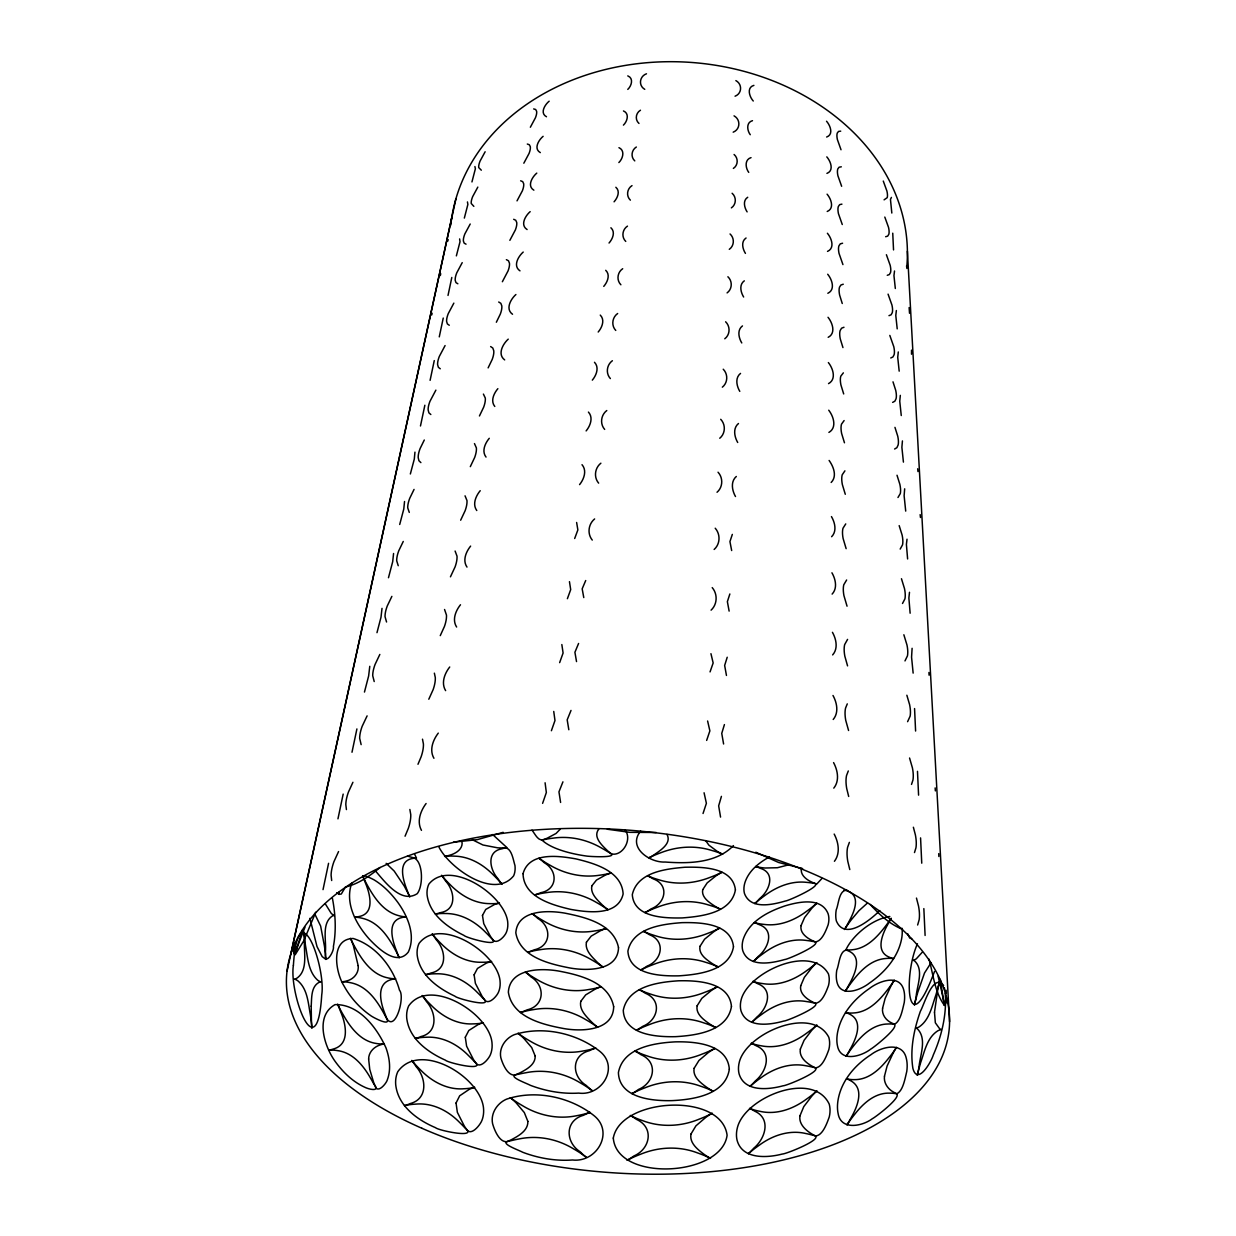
<?xml version="1.0" encoding="UTF-8"?>
<svg xmlns="http://www.w3.org/2000/svg" width="1236" height="1236" viewBox="0 0 1236 1236"><rect width="100%" height="100%" fill="white"/><g stroke="black" fill="none" stroke-linecap="round" stroke-linejoin="round"><path stroke-width="1.5" d="M946.312 996.448L945.864 1003.029L944.489 1005.44C934.787 992.523 933.304 974.493 928.978 959.105M356.91 728.931L351.997 752.245M343.175 794.099L337.953 818.85M328.575 863.315L323.029 889.626M911.504 354.222L911.535 350.143M923.848 908.599L925.1 935.467M801.392 868.383C800.094 875.042 806.49 879.692 811.82 882.102A69.154 49.764 -44 0 0 815.343 883.555L816.795 884.034L821.971 878.441M920.573 837.9L921.747 863.176M917.483 771.341L918.58 795.15M914.563 708.552L915.598 731.032M295.018 942.666C295.11 945.973 291.758 953.033 295.219 954.686L303.809 940.781L315.736 912.183M447.849 241.035L448.158 239.521M431.766 314.886L432.106 313.233M287.061 971.141L451.773 217.505M290.954 953.698L455.914 198.826M440.31 275.582L440.742 273.728M410.352 473.975L414.292 459.128L414.956 452.144M399.707 524.481L403.77 509.062L404.543 501.507M388.475 577.737L392.693 561.685L393.573 553.496M376.98 632.678L380.997 617.243L382.017 608.359M364.466 692.067L368.637 675.953L369.78 666.312M456.362 255.883L460.008 241.777L459.622 238.919M448.019 295.435L451.804 277.467M439.274 336.872L443.245 318.054M430.097 380.348L434.269 360.588M420.472 425.987L424.86 405.238M302.542 929.905L297.289 946.761A88.822 9.007 -74 0 1 295.342 952.585L294.585 954.825L296.64 949.032A141.213 15.558 -74.5 0 1 299.344 941.631L304.983 927.185M471.951 181.939L475.381 168.76L474.902 166.536M464.334 218.092L467.872 204.465L467.44 201.931M912.106 648.297L911.565 657.166L913.141 673.11M917.467 943.81C903.222 975.08 906.591 1045.996 934.524 971.45M909.495 592.291L908.877 598.039L910.129 613.21M344.906 887.927L341.306 894.014L339.143 894.37L336.795 892.67M917.637 925.007L919.136 919.831A32.306 14.291 68.3 0 0 918.533 906.081L916.463 898.078M351.75 883.168C344.489 903.284 356.292 924.667 369.564 939.391C378.309 948.522 396.926 966.629 408.313 952.044C416.022 935.343 407.664 915.984 397.637 902.141C391.07 893.381 383.253 885.331 373.782 879.692C371.959 878.827 360.943 872.786 363.446 877.854A80.541 45.67 77.4 0 1 365.423 882.952C369.95 893.643 375.281 913.636 358.934 916.556A77.837 43.198 75.8 0 1 355.813 917.05L354.562 917.127L358.038 917.421A112.847 62.325 80 0 1 362.704 918.394C377.011 921.809 386.513 934.169 393.357 946.374A113.635 63.515 79.8 0 1 396.833 952.771L399.274 957.776L398.363 955.845A74.392 38.625 77.5 0 1 396.493 950.808C392.245 940.318 386.482 920.743 402.318 917.452A77.003 40.618 79 0 1 405.192 916.973L406.335 916.896L403.137 916.602A102.866 54.43 75.3 0 1 398.764 915.675C384.612 912.075 375.435 899.576 368.622 887.51A102.14 53.534 75.6 0 1 365.084 880.99L362.596 875.876M914.485 852.562L915.953 847.803A31.116 13.519 67.2 0 0 915.382 834.872L913.373 827.239M911.519 784.412L912.956 780.04A30.05 12.777 66.2 0 0 912.415 767.865L909.557 758.008M907.023 539.205L906.405 544.443L907.61 558.95M405.053 836.216L408.328 828.352A32.955 14.523 -59.4 0 0 410.769 814.678L409.858 809.456M417.984 764.281L421.121 756.803A31.75 13.704 -58.3 0 0 423.423 743.979L422.496 739.174M849.379 842.365L847.572 847.386A32.754 14.863 67.8 0 0 847.772 861.276L849.796 869.557M542.604 803.354L546.343 792.523L545.091 782.774M848.298 770.955L846.536 775.544A31.549 14.029 66.7 0 0 846.722 788.583L848.684 796.463M721.422 796.37L718.657 805.841L720.557 817.089M551.395 730.723L554.979 720.526L553.743 711.442M559.645 662.635L563.091 653.025L561.839 644.543M904.675 488.823L904.119 495.744L905.71 511.101M567.386 598.688L570.692 589.618L569.456 581.662M724.42 724.574L721.747 733.396L723.601 743.995M847.278 703.871L845.563 708.089A30.467 13.256 65.7 0 0 845.733 720.325L848.576 730.507M574.678 538.51L577.861 529.92L576.625 522.473M428.799 699.236L433.141 689.626A30.653 12.947 -57.3 0 0 435.304 677.575L434.361 673.156M703.037 813.504L706.389 803.307L704.072 792.77M338.556 851.558L333.905 861.739A32.507 13.967 -59.8 0 0 331.094 875.196L331.681 880.526M440.263 635.628L444.45 626.436A29.664 12.236 -56.5 0 0 446.474 615.08L444.558 609.487M352.924 782.28L348.459 791.998A31.302 13.21 -58.7 0 0 345.817 804.651L346.435 809.58M450.445 576.826L455.095 566.876A28.752 11.572 -55.7 0 0 457.011 556.169L455.095 551.04M727.216 657.243L724.651 665.462L726.459 675.459M367.107 715.876L362.148 726.351A30.22 12.484 -57.8 0 0 359.661 738.278L361.144 744.628M379.838 654.431L375.064 664.458A29.247 11.819 -56.9 0 0 372.716 675.721L374.214 681.546M460.657 520.202L465.153 510.653A27.918 10.954 -55 0 0 466.976 500.534L465.045 495.821M470.313 466.652L474.67 457.49A27.146 10.382 -54.4 0 0 476.385 447.911L474.47 443.585M391.874 596.37L387.254 605.995A28.351 11.201 -56.2 0 0 385.029 616.64L386.559 622.002M706.652 740.41L709.881 730.878L707.61 721.005M403.26 541.445L398.795 550.7A27.532 10.614 -55.5 0 0 396.694 560.773L398.239 565.702M479.444 415.96L483.678 407.154A26.435 9.842 -53.9 0 0 485.3 398.069L483.4 394.083M488.127 367.88L492.222 359.398A25.771 9.347 -53.4 0 0 493.767 350.777L492.793 348.027L490.63 346.559M496.347 322.241L500.333 314.052A25.153 8.884 -53 0 0 501.801 305.864L500.827 303.314L498.695 302.017M414.06 489.41L409.719 498.309A26.759 10.073 -54.9 0 0 407.725 507.857L409.286 512.399M424.288 440.016L420.085 448.591A26.064 9.564 -54.3 0 0 418.201 457.66L418.942 460.75L420.889 462.619M729.858 593.975L727.371 601.654L729.132 611.109M710.051 671.905L713.157 662.96L710.947 653.689M847 890.136C838.811 889.966 838.796 904.057 836.231 909.85A24.89 12.854 -68 0 0 836.324 920.851C844.76 941.245 870.268 920.001 879.831 910.561M732.33 534.4L729.935 541.584L731.666 550.545M562.936 781.832L558.95 791.874L560.603 802.442M902.434 440.928L901.878 447.308L903.423 462.11M571.017 710.422L567.185 719.831L568.823 729.734M502.372 281.731L508.042 270.931A24.566 8.436 -52.6 0 0 509.448 263.144L508.475 260.781L506.374 259.653M435.875 390.128L429.943 401.36A25.4 9.085 -53.8 0 0 428.15 409.981L428.907 412.855L430.839 414.524M509.865 240.34L515.397 229.881A24.025 8.034 -52.3 0 0 516.725 222.465L515.752 220.271L513.682 219.297M445.084 345.57L439.321 356.431A24.782 8.637 -53.4 0 0 437.606 364.635L438.378 367.308L440.279 368.791M517.019 200.865L522.395 190.761A23.499 7.648 -52 0 0 523.662 183.67L522.704 181.63L520.65 180.796M453.844 303.129L448.251 313.635A24.21 8.219 -53 0 0 446.613 321.453L447.386 323.94L449.286 325.253M523.832 163.214L529.07 153.418A23.02 7.292 -51.8 0 0 530.29 146.651L529.332 144.751L527.308 144.04M462.218 262.65L456.764 272.832A23.669 7.833 -52.7 0 0 455.203 280.294L455.976 282.611L457.845 283.77M477.822 187.099L472.646 196.663A22.681 7.122 -52.1 0 0 471.225 203.476L473.851 206.366M530.352 127.246L535.451 117.744A22.542 6.968 -51.5 0 0 536.609 111.271L535.667 109.51L533.658 108.922M470.205 224.025L464.875 233.882A23.16 7.478 -52.4 0 0 463.392 241.005L464.18 243.168L466.034 244.172M485.13 151.765L480.078 161.066A22.217 6.813 -51.9 0 0 478.718 167.571L481.314 170.197M578.587 643.462L574.91 652.284L576.532 661.584M834.424 861.291C840.48 853.365 838.533 842.319 834.176 834.068M585.71 580.534L582.171 588.83L583.778 597.575M426.096 803.524C420.487 810.955 416.64 821.569 421.461 830.345M833.79 788.135C839.723 780.781 837.714 770.291 833.574 762.597M891.094 918.394L889.147 921.222A98.355 50.63 -67.2 0 1 884.837 927.046C876.664 937.645 866.22 948.553 852.098 949.789A99.081 51.495 -66.9 0 1 847.834 949.974C839.398 949.387 839.383 964.296 836.772 970.152A25.647 13.472 -69.2 0 0 836.88 981.724C840.403 997.946 860.58 990.144 869.325 983.145C884.945 972.377 898.773 956.633 901.863 937.351A26.049 14.013 -68.7 0 0 901.971 928.205M438.286 733.118C432.955 740.024 429.155 750.082 433.929 758.271M922.38 952.122L916.355 958.75A119.506 28.026 -83 0 1 914.177 959.986L913.172 960.326A87.571 20.255 -84.5 0 1 914.532 960.866C924.373 969.889 916.788 985.942 916.046 997.328A83.94 19.112 -83.8 0 1 914.887 1002.937L914.393 1005.1L915.799 999.491A134.817 33.341 -84.9 0 1 917.776 992.323L924.513 973.01L931.172 962.597M579.576 484.62C583.948 479.244 587.162 470.622 582.017 464.69M449.719 666.992C444.651 673.435 440.912 682.983 445.624 690.63M586.127 430.916C590.314 425.879 593.496 417.613 588.429 412.082M640.634 831.117C627.131 847.309 649.657 862.882 665.184 862.033C688.298 863.701 716.247 863.408 733.458 845.594M460.487 604.759C455.667 610.785 451.959 619.869 456.625 627.023M833.203 719.476C838.997 712.662 836.957 702.681 832.987 695.482M470.622 546.096C466.049 551.75 462.372 560.402 466.992 567.092M592.322 380.132C596.324 375.389 599.491 367.478 594.501 362.287M598.718 829.202C592.662 837.019 602.087 845.439 607.417 850.615A69.262 54.909 26.1 0 0 611.187 853.844C622.249 856.872 632.755 839.538 625.03 829.912M480.217 490.692C475.845 495.991 472.198 504.273 476.772 510.53M598.193 332.02C602.025 327.555 605.161 319.954 600.263 315.103M603.755 286.381C607.432 282.179 610.553 274.856 605.717 270.313M489.271 438.301C485.099 443.276 481.499 451.202 486.026 457.073M609.039 243.029C612.577 239.073 615.667 232.013 610.908 227.764M497.861 388.676C493.875 393.357 490.306 400.943 494.786 406.459M559.954 829.464L556.045 833.466L547.193 838.193A70.019 56.253 19.6 0 1 542.882 839.754C537.923 841.113 534.725 833.327 531.974 830.175M832.647 654.91C838.317 648.576 836.231 639.074 832.446 632.322M900.318 395.365L899.746 401.236L901.26 415.528M614.076 201.808C617.475 198.054 620.518 191.256 615.852 187.269M907.595 721.685L910.129 716.169A29.061 12.097 65.3 0 0 909.619 704.674L906.853 695.235M618.865 162.549C622.836 158.733 625.308 150.514 618.958 147.671M623.423 125.114C627.285 121.499 629.696 113.542 623.469 110.946M627.78 89.394C631.534 85.964 633.898 78.239 627.78 75.89M832.122 594.099C837.668 588.212 835.567 579.112 831.936 572.793M831.627 536.718C837.066 531.217 834.933 522.534 831.457 516.586M904.984 660.92L907.456 655.868A28.181 11.464 64.5 0 0 906.977 645.007L903.856 634.763M711.086 610.151C717.405 604.327 717.776 594.068 712.214 587.61M714.145 549.464C720.264 544.056 720.603 534.261 715.211 528.22M831.164 482.473C837.359 476.262 833.466 466.528 829.109 460.456M717.034 492.252C722.952 487.231 723.276 477.853 718.039 472.214M902.512 603.477L904.937 598.842A27.362 10.861 63.8 0 0 904.489 588.568L901.461 578.726M719.754 438.255C725.501 433.558 725.81 424.581 720.712 419.298M508.243 339.143C502.836 344.01 497.181 354.315 504.674 359.908M515.906 294.523C510.746 299.097 505.153 309.046 512.523 314.253M523.214 252.067C518.255 256.393 512.724 266.018 519.985 270.854M847.572 639.383L844.652 644.605A29.479 12.53 64.8 0 0 844.821 656.131L847.556 665.88M722.334 387.177C727.896 382.789 728.189 374.184 723.23 369.224M594.624 518.935C588.367 524.033 587.069 533.751 592.26 540.07M530.167 211.65C525.393 215.728 519.939 225.045 527.092 229.541M536.779 173.117C532.206 176.964 526.814 186.003 533.859 190.174M736.316 476.478C730.399 481.561 732.052 490.507 735.497 496.532M898.294 351.951L897.722 357.358L899.19 371.155M543.114 136.331C538.695 139.962 533.365 148.753 540.317 152.615M724.775 338.788C730.182 334.709 730.461 326.443 725.625 321.777M600.881 463.191C594.825 467.934 593.574 477.22 598.641 483.137M549.155 101.197C544.906 104.627 539.638 113.156 546.482 116.756M900.179 549.078L902.543 544.829A26.605 10.305 63.2 0 0 902.125 535.095L899.175 525.624M727.092 292.901C732.345 289.085 732.608 281.128 727.896 276.756M606.783 410.537C600.928 414.956 599.738 423.84 604.667 429.402M738.479 423.515C732.701 428.228 734.4 436.818 737.707 442.488M729.286 249.332C734.4 245.748 734.647 238.1 730.059 233.975M612.376 360.727C606.706 364.821 605.547 373.365 610.368 378.571M846.629 579.993L843.786 584.752A28.582 11.85 64 0 0 843.941 595.644L847.046 606.196M731.372 207.88C736.347 204.527 736.594 197.142 732.114 193.264M617.66 313.511C612.175 317.328 611.063 325.531 615.76 330.429M740.534 373.411C734.879 377.783 736.61 386.018 739.792 391.364M733.365 168.42C738.216 165.269 738.433 158.146 734.076 154.485M622.697 268.706C617.367 272.275 616.285 280.155 620.889 284.774M897.969 497.505L900.287 493.612A25.894 9.78 62.6 0 0 899.87 484.357L897.012 475.242M627.471 226.126C622.311 229.463 621.26 237.049 625.756 241.406M742.465 325.918C736.95 329.966 738.695 337.907 741.77 342.944M845.748 523.909L842.983 528.251A27.764 11.217 63.3 0 0 843.122 538.541L846.135 548.66M632.013 185.616C626.992 188.737 625.972 196.045 630.375 200.155M744.304 280.835C738.912 284.604 740.688 292.252 743.639 297.011M636.339 147.022C631.472 149.958 630.484 157.003 634.779 160.881M640.464 110.22C635.721 112.97 634.763 119.768 638.981 123.446M746.05 238.007C740.781 241.514 742.573 248.884 745.432 253.38M844.914 470.839L842.21 474.809A26.991 10.63 62.7 0 0 842.349 484.543L845.285 494.276M380.085 867.471C369.811 875.969 358.44 883.987 345.277 887.093M747.718 197.266C742.558 200.51 744.366 207.633 747.116 211.881M896.363 310.53L895.791 315.52L897.212 328.869M867.517 902.991L858.989 910.654L851.619 919.383A105.508 56.964 -69.6 0 0 847.479 925.038L844.497 929.503L845.548 927.757A70.591 35.396 -67.9 0 0 848.081 923.215C853.226 913.991 862.017 896.347 847.633 891.017A72.785 37.126 -69.1 0 0 845.053 890.244L844.003 890.044M844.111 420.564L841.484 424.195A26.28 10.073 62.2 0 0 841.608 433.403L844.466 442.782M828.908 432.415C837.205 427.61 833.481 416.254 828.738 410.213M843.354 372.855L840.789 376.177A25.616 9.564 61.7 0 0 840.913 384.921L843.694 393.944M733.195 132.175C740.441 129.347 740.735 119.506 734.045 115.844M828.537 383.623C836.664 379.22 832.94 368.251 828.367 362.565M735.065 96.207C742.11 93.565 742.403 84.063 735.868 80.603M828.182 337.32C836.139 333.272 832.415 322.673 828.027 317.297M646.49 73.789C639.537 76.184 638.178 85.593 644.759 89.332M827.842 293.287C835.644 289.595 831.936 279.321 827.703 274.253M769.456 856.919C758.827 862.713 748.383 871.086 744.767 883.122A23.515 16.64 -47.5 0 0 744.458 893.458C750.546 909.897 772.562 904.752 785.432 900.998C788.305 901.013 826.884 883.616 812.67 883.137A98.247 72.059 -50 0 0 806.984 882.396C791.565 880.511 776.517 886.675 764.42 895.853A98.679 72.955 -49.4 0 0 758.811 900.132L754.748 903.578L756.277 902.234A67.13 46.381 -47.8 0 0 759.661 898.572C769.317 890.986 776.146 873.234 760.372 868.321A69.015 48.637 -49.5 0 0 757.065 866.946L755.706 866.498L759.599 867.332A91.093 63.098 -44.3 0 0 765.007 868.012L777.382 867.734L788.738 864.814M827.517 251.402C835.165 248.019 831.473 238.054 827.394 233.264M894.524 270.993L893.952 275.597L895.327 288.498M827.224 211.48C834.702 208.39 831.025 198.718 827.085 194.176M826.93 173.395C834.269 170.583 830.607 161.19 826.807 156.879M826.652 137.026C833.852 134.477 830.221 125.33 826.529 121.236M751.024 157.636C744.412 159.568 745.432 167.941 748.738 172.376M752.492 120.68C746.05 122.364 747.054 130.506 750.267 134.709M753.898 85.377C746.389 87.432 749.433 96.887 753.265 101.012M894.617 449.023L896.872 447.679L898.139 444.96A25.245 9.301 62.1 0 0 897.738 436.169L894.957 427.362M503.16 832.338L477.142 839.677L453.55 842.164M892.639 402.38L894.849 401.206L896.085 398.687A24.643 8.837 61.7 0 0 895.714 390.329L892.995 381.831M892.747 233.187L893.535 249.919M890.754 357.976L892.917 356.972L894.138 354.639A24.056 8.405 61.3 0 0 893.782 346.667L889.812 335.404M843.972 327.262L841.562 328.204L840.14 330.568A24.998 9.085 61.2 0 0 840.264 338.88L842.952 347.579M888.978 315.659L891.094 314.809L892.284 312.646A23.53 8.019 61 0 0 891.944 305.045L888.066 294.137M843.261 284.218L840.913 285.006L839.507 287.185A24.426 8.637 60.9 0 0 839.63 295.095L842.257 303.5M887.263 275.288L889.333 274.577L890.507 272.569A23.02 7.632 60.7 0 0 890.183 265.307L886.397 254.724M842.581 243.229L840.279 243.863L838.92 245.871A23.87 8.219 60.5 0 0 839.028 253.411L842.937 264.597M885.64 236.725L887.664 236.138L888.823 234.284A22.542 7.292 60.4 0 0 888.514 227.331L884.806 217.072M889.796 916.479C871.704 919.09 852.222 935.946 845.826 949.99A75.087 38.857 -70.3 0 1 848.468 950.947C863.052 957.05 854.478 975.065 848.947 984.829A72.661 37.034 -69 0 1 846.351 989.464L845.269 991.241L848.344 986.714A109.062 59.761 -71.1 0 1 852.577 980.982C860.781 970.26 871.534 959.522 885.764 958.503A108.289 58.633 -71.3 0 1 890.322 958.333L893.659 958.611L892.469 958.333A76.029 41.406 -67.4 0 1 889.611 957.328C874.47 951.488 882.72 933.025 888.545 923.091A78.532 43.646 -68.9 0 1 891.171 918.394M656.161 832.492L629.835 832.338L607.34 829.232M841.932 204.141L839.677 204.635L838.348 206.505A23.36 7.833 60.3 0 0 838.456 213.689L842.272 224.519M884.08 199.846L887.201 197.667A22.078 6.968 60.1 0 0 886.907 191.024L883.277 181.059M841.314 166.814L839.12 167.2L837.807 168.915A22.866 7.462 60 0 0 837.915 175.775L841.639 186.281M840.712 131.155L838.564 131.418L837.297 133.009A22.402 7.122 59.8 0 0 837.39 139.56L841.021 149.757M911.689 938.727L909.681 938.031L907.626 933.643M802.643 868.599L778.572 862.465L755.829 852.237M407.494 855.976L409.193 856.579A100.131 51.897 74.2 0 0 413.411 857.691C423.268 860.874 423.469 885.903 417.212 893.69C401.082 904.01 384.968 881.809 375.45 870.917M902.558 929.317C889.704 924.234 879.306 914.501 870.144 904.412M472.384 839.754L482.952 844.991L497.614 847.819A88.096 61.676 52.5 0 0 503.006 847.896C511.565 846.088 513.095 859.684 514.979 865.571A24.009 17.18 55.6 0 1 513.651 875.814C494.029 900.071 449.379 867.919 438.919 847.031M492.639 834.532L506.945 847.618L505.539 847.865A67.517 48.065 57.6 0 0 502.094 848.761C486.011 851.372 489.688 869.711 498 878.734A65.755 45.933 56 0 0 500.827 882.813L502.001 884.358L498.587 880.387A95.187 71.008 57.5 0 0 493.797 875.397C483.446 864.628 469.68 856.44 454.415 856.146A94.786 70.143 58.1 0 0 448.761 856.085L444.589 856.393L446.088 856.131A67.656 49.162 52.1 0 0 449.75 855.188C456.007 853.551 463.593 848.684 461.893 841.16M386.142 863.346L394.176 871.04L404.048 885.748A109.911 60.549 78.3 0 1 407.416 892.052L409.796 896.981L408.977 895.08A72.26 36.91 76.4 0 1 407.077 890.152C403.137 880.264 397.111 861.013 412.623 858.464A74.639 38.826 77.7 0 1 415.389 858.139L416.517 858.124L414.755 854.447M891.419 197.405L890.461 199.413L891.82 213.04M314.547 913.481L320.634 926.058L324.465 946.235A135.945 34.716 -86.1 0 1 325.362 953.667C324.419 966.567 334.415 952.014 333.411 946.452C336.362 930.584 335.466 914.192 332.438 898.417M705.648 840.604L708.908 845.161L716.973 851.187A70.869 56.856 -11.2 0 0 721.036 853.396L722.705 854.2L717.915 852.361A106.111 89.224 -17.9 0 0 711.303 850.306C694.709 845.208 676.71 846.459 660.627 852.809A106.25 89.625 -16.6 0 0 653.813 855.528L648.854 857.83L650.723 856.919A70.066 55.404 -17.8 0 0 654.895 854.261C660.997 849.966 671.781 843.153 666.992 834.424M943.609 985.54C933.304 972.207 924.034 1005.1 920.372 1011.295C914.037 1029.449 909.85 1049.163 912.894 1068.398C917.467 1085.656 931.11 1062.265 933.273 1055.034C941.801 1035.691 946.838 1014.339 945.246 993.126M325.269 903.794L331.217 913.342A120.417 29.123 -88.2 0 0 333.256 914.934L334.23 915.598A88.019 21.012 -86.6 0 0 332.747 915.752C321.329 922.875 326.443 940.148 325.439 951.473A84.326 19.807 -87.3 0 0 325.748 957.22L325.902 959.43L322.148 956.571L317.003 946.575L309.912 918.317M938.109 976.177L941.678 991.519A145.431 17.613 83.3 0 1 943.3 999.337L944.489 1005.44L944.041 1003.076A90.398 10.058 82.8 0 1 942.991 996.973L940.302 979.375M944.289 987.688L944.845 990.221M906.56 265.833L906.884 268.475M917.684 468.768L917.977 471.58M920.156 514.593L920.465 517.498M909.124 307.563L909.526 313.28M928.931 672.477L929.101 675.196M935.158 787.904L935.358 790.901M907.394 251.217L949.572 1021.708M946.127 990.268L946.266 993.512M938.742 853.628L938.866 856.502M450.785 225.106A228.954 184.828 4.6 0 1 696.517 62.866A228.954 184.828 4.6 0 1 906.807 266.667M535.188 1056.023C535.451 1064.752 526.381 1069.511 519.661 1072.987A77.049 68.243 22.4 0 1 514.871 1075.088C507.548 1075.737 502.619 1063.995 500.827 1057.692C498.788 1047.912 505.4 1038.317 514.3 1034.671C542.434 1025.679 575.775 1032.894 599.027 1050.724C619.993 1066.328 602.365 1096.301 578.726 1093.103C562.241 1094.107 545.632 1091.11 530.244 1085.27C526.629 1083.199 504.659 1075.598 518.425 1074.269A116.138 106.543 39.9 0 1 525.964 1072.724C544.597 1068.924 564.141 1072.941 580.271 1082.86A116.091 107.238 37.8 0 1 587.131 1087.077L592.075 1090.554L590.345 1089.148A76.601 66.049 33.7 0 1 586.204 1085.409C571.619 1076.371 571.032 1055.389 589.34 1050.708A79.305 69.942 38.2 0 1 593.929 1048.7L595.814 1048.004L590.514 1049.472A105.817 90.614 25.6 0 1 583.222 1050.955C564.806 1054.632 545.555 1050.554 529.626 1040.805A105.693 90.213 27.1 0 1 522.843 1036.649L517.992 1033.234L519.676 1034.625A79.506 72.6 24.8 0 1 523.74 1038.286L531.712 1047.572L535.188 1056.023M293.395 965.316C288.869 993.157 317.127 1070.762 321.731 994.872C326.088 967.34 298.386 889.178 293.395 965.316M368.637 1059.02L369.749 1069.387L373.55 1082.072A79.289 42.287 80.2 0 0 375.62 1087.34C378.386 1092.948 386.544 1083.339 387.44 1079.507C391.194 1069.279 389.587 1057.877 385.972 1047.85C376.965 1027.811 359.104 1004.049 335.033 1004.621C314.454 1016.1 324.326 1046.877 335.62 1062.064C343.253 1072.446 352.893 1081.809 364.728 1087.216C369.178 1089.519 380.966 1092.006 373.905 1084.173A122.426 69.834 83.3 0 0 370.213 1077.607C363.044 1065.123 352.554 1052.547 337.397 1050.585A121.576 68.428 83.4 0 0 332.376 1050.075L328.791 1050.121L329.981 1049.92A82.92 47.74 78.9 0 0 333.349 1049.009C350.421 1044.451 345.848 1023.655 340.58 1011.558A86.257 50.46 80.8 0 0 338.479 1006.228L337.582 1004.173L340.224 1009.457A108.397 58.849 78.2 0 0 343.994 1016.162C351.132 1028.491 361.221 1041.268 376.238 1043.462A109.154 59.915 77.9 0 0 380.92 1043.972L384.365 1043.926L383.114 1044.142A82.472 44.465 81.9 0 0 380.039 1044.992C373.89 1046.877 368.652 1052.33 368.637 1059.02M613.303 1138.093C616.949 1182.528 721.685 1176.626 727.092 1135.235C721.53 1091.79 620.472 1097.661 613.303 1138.093M618.51 947.657C617.907 971.125 586.884 970.986 569.966 967.989C549.387 963.956 519.939 957.174 515.814 932.809C517.451 909.619 547.965 910.144 564.96 913.157C585.308 917.22 613.767 923.941 618.51 947.657M527.88 1121.423C528.143 1130.523 518.873 1135.699 511.874 1139.453A79.058 71.827 24.3 0 1 506.93 1141.693C499.375 1142.45 494.354 1130.059 492.561 1123.539C490.522 1113.312 497.212 1103.192 506.482 1099.19C535.219 1089.457 569.719 1096.687 593.45 1115.196C614.833 1131.496 597.112 1162.829 572.5 1159.986C555.597 1161.222 538.51 1158.24 522.704 1152.261C518.95 1150.113 496.455 1142.327 510.592 1140.813A120.108 111.719 48.6 0 1 518.347 1139.098C537.444 1134.895 557.575 1138.928 574.107 1149.202A119.954 112.569 47.1 0 1 581.152 1153.559L586.219 1157.159L584.319 1155.753A78.81 69.262 37.3 0 1 580.209 1151.813C565.161 1142.234 564.713 1120.48 583.5 1115.289A81.823 73.295 43.5 0 1 588.228 1113.126L590.159 1112.369L584.721 1113.96A108.552 95.157 27.6 0 1 577.227 1115.598C558.363 1119.661 538.525 1115.567 522.195 1105.478A108.459 94.693 29.3 0 1 515.257 1101.183L510.283 1097.645L512.013 1099.082A81.684 76.493 28.6 0 1 516.169 1102.898L524.327 1112.585L527.88 1121.423M613.674 1006.737C613.257 1030.994 581.476 1031.705 563.817 1028.553C542.589 1024.629 512.276 1017.367 508.351 992.184C509.835 968.205 541.105 967.927 558.827 971.079C579.808 975.049 609.07 982.234 613.674 1006.737M358.162 965.64C359.166 973.026 353.465 979.484 346.482 980.982A80.247 45.408 77.2 0 1 343.253 981.662L342.109 981.801L345.555 981.94A116.972 65.323 81.6 0 1 350.391 982.682C365.13 985.416 375.095 997.9 382.094 1010.229A117.791 66.62 81.5 0 1 385.678 1016.718C394.608 1035.227 405.562 996.803 399.475 990.175C393.218 967.479 376.13 945.509 353.094 938.479C329.997 938.974 335.466 972.361 343.932 985.803C350.391 997.483 359.444 1007.773 370.414 1015.405C372.469 1017.135 389.51 1026.204 387.331 1019.839A76.709 40.417 78.8 0 1 385.323 1014.694C380.75 1003.57 375.296 983.609 391.472 979.545A79.598 42.503 80.4 0 1 394.438 978.881L395.644 978.757L392.322 978.618A105.863 57.103 76.6 0 1 387.795 977.877C373.21 974.941 363.616 962.303 356.632 950.113A105.122 56.13 76.8 0 1 352.986 943.501L350.437 938.294L351.379 940.318A83.245 48.019 79 0 1 353.341 945.525L358.162 965.64M311.194 1006.181L311.426 1020.102A87.246 20.765 -86.7 0 0 311.75 1025.957L311.92 1028.213L311.333 1022.357A141.584 36.493 -85.5 0 0 310.39 1014.864C308.181 1003.23 307.64 989.263 298.031 980.967A140.301 35.628 -85.4 0 0 295.667 979.561L294.539 978.989A92.607 24.117 -87.2 0 0 296.269 978.618C308.536 970.77 303.639 952.647 304.458 940.349A97.026 25.755 -86.4 0 0 304.133 934.339L303.963 932.006L304.566 938.062A123.229 29.988 -87.5 0 0 305.524 945.803C307.764 957.498 308.166 971.465 317.528 980.071A124.311 30.622 -87.6 0 0 319.691 981.399L320.711 981.94A91.34 22.032 -86 0 0 319.135 982.311C310.808 986.73 311.812 998.163 311.194 1006.181M934.493 1012.253L935.343 1022.79L939.715 1028.846A92.175 23.252 -83.9 0 0 941.322 1029.511L940.148 1029.882A139.127 34.222 -85.6 0 0 937.691 1030.886C927.124 1037.684 924.636 1051.295 920.743 1062.342A140.41 35.056 -85.6 0 0 918.703 1069.603L917.251 1075.289L917.807 1073.08A86.844 20.039 -84.4 0 0 918.966 1067.348C920.001 1055.173 927.263 1038.827 917.359 1028.785A90.877 21.244 -85 0 0 915.922 1028.167L916.973 1027.811A123.399 29.463 -83.5 0 0 919.244 1026.838C929.611 1019.7 931.975 1006.089 935.899 994.965A122.318 28.845 -83.6 0 0 938 987.487L939.499 981.6L938.927 983.871A96.532 24.828 -84.7 0 0 937.738 989.742L934.493 1012.253M884.482 1076.185C883.524 1082.968 887.989 1089.256 893.829 1092.269A81.02 45.763 -70.3 0 0 896.857 1093.721C903.068 1090.894 905.03 1078.456 906.776 1071.442A27.825 15.435 -71.7 0 0 906.297 1058.325C902.527 1041.052 881.005 1046.938 870.947 1054.71C854.802 1065.077 841.067 1081.114 837.977 1100.519A27.393 14.786 -72.1 0 0 838.085 1113.373C840.743 1130.693 862.234 1126.367 872.384 1118.673C875.83 1117.02 906.127 1093.829 894.586 1093.474A116.647 64.38 -74.6 0 0 889.75 1093.149C874.933 1092.578 863.192 1103.408 854.679 1114.347A117.482 65.724 -74.5 0 0 850.183 1120.233L846.954 1124.915L848.081 1123.06A77.466 40.556 -71.6 0 0 850.832 1118.209C857.243 1107.224 865.262 1088.329 850.306 1080.527A80.417 42.534 -73.2 0 0 847.51 1079.182L846.505 1078.812L849.626 1079.383A105.168 56.686 -69.5 0 0 854.122 1079.646C868.846 1079.955 880.233 1068.877 888.715 1058.093A104.411 55.651 -69.7 0 0 893.273 1052.099L896.563 1047.309L895.327 1049.179A84.11 48.235 -72.2 0 0 892.639 1054.107L887.077 1066.081L884.482 1076.185M882.597 1008.174C881.639 1014.571 886.011 1020.442 891.666 1022.944A78.393 43.538 -68.8 0 0 894.601 1024.165C900.627 1021.183 902.512 1009.426 904.242 1002.566A26.883 14.708 -70.1 0 0 903.794 990.16C899.607 973.474 878.811 981.09 869.449 988.506C853.952 999.043 840.511 1014.648 837.359 1033.62A26.466 14.106 -70.6 0 0 837.467 1045.81C840.557 1062.589 861.43 1056.425 870.808 1049.055C874.053 1047.417 903.578 1023.856 892.392 1024.057A112.244 61.445 -72.9 0 0 887.711 1023.995C873.172 1024.258 861.955 1035.057 853.597 1045.872A113.032 62.681 -72.7 0 0 849.24 1051.681L846.088 1056.301L847.278 1054.509A74.948 38.764 -70.3 0 0 849.874 1049.735C855.822 1039.383 864.149 1020.951 849.364 1014.03A77.621 40.664 -71.7 0 0 846.645 1012.887L845.548 1012.547L848.699 1012.979A101.97 54.029 -68.1 0 0 853.087 1012.995C867.517 1012.5 878.394 1001.5 886.722 990.808A101.244 53.086 -68.4 0 0 891.156 984.891L894.354 980.194L893.149 982.017A81.174 45.886 -70.4 0 0 890.538 986.838L885.13 998.472L882.597 1008.174M523.044 873.651C523.508 897.104 551.936 904.968 570.646 909.372C587.795 912.415 617.954 916.401 623.129 893.983C621.878 871.025 594.439 863.331 575.883 858.881C558.626 855.806 529.116 851.681 523.044 873.651M482.473 915.443L483.74 923.632L490.198 935.976A67.501 48.05 57.6 0 0 493.087 940.163C496.996 944.489 504.612 936.594 506.296 932.5A24.658 17.984 57.4 0 0 507.687 921.747C504.427 894.725 449.719 858.356 428.877 884.111A24.875 18.432 56.1 0 0 427.084 894.941C429.541 914.532 447.494 927.324 463.948 935.389C465.787 937.815 504.041 948.537 490.8 937.691A97.968 74.438 59.9 0 0 485.887 932.593C475.288 921.592 461.059 913.389 445.423 913.512A97.582 73.496 60.5 0 0 439.599 913.589L435.319 914.022L436.849 913.698A69.386 51.588 53.7 0 0 440.619 912.616C457.274 909.742 454.663 890.77 445.64 881.052A71.255 54.199 55.6 0 0 442.751 876.88L441.546 875.289L445.053 879.352A89.857 63.901 54.5 0 0 449.981 884.482C460.472 895.312 474.423 903.655 489.889 903.64A90.274 64.612 53.9 0 0 495.435 903.578L499.483 903.192L498.031 903.485A69.417 50.274 59.6 0 0 494.477 904.52L485.717 909.449L482.473 915.443M474.114 974.818L475.381 983.346L481.994 996.108A69.401 50.259 59.6 0 0 484.96 1000.403C489.085 1004.837 496.857 996.262 498.556 992.029A25.369 18.849 59.5 0 0 500.024 980.72C497.026 952.492 439.954 915.922 419.035 943.454A25.57 19.328 58.3 0 0 417.15 954.841C419.483 975.003 437.946 988.228 454.987 996.216C456.965 998.734 496.177 1008.885 482.596 997.885A101.058 78.038 62.6 0 0 477.56 992.678C466.714 981.446 451.974 973.226 435.984 973.798A100.672 77.003 63.2 0 0 429.989 974.045L425.555 974.617L427.239 974.354A71.24 54.168 55.6 0 0 431.04 972.995C448.065 969.549 445.702 950.036 436.308 939.793A73.295 56.918 58 0 0 433.357 935.513L432.121 933.875L435.705 938.047A92.206 66.929 56.2 0 0 440.758 943.269C451.511 954.346 465.941 962.705 481.777 962.257A92.623 67.702 55.5 0 0 487.478 962.041L491.634 961.515L490.151 961.871A71.487 52.607 61.8 0 0 486.505 963.045L477.467 968.452L474.114 974.818M465.308 1037.251L466.605 1046.166L473.357 1059.36A71.472 52.576 61.8 0 0 476.401 1063.779C480.789 1068.306 488.683 1059.02 490.445 1054.617A26.141 19.73 62 0 0 491.99 1042.72C489.24 1013.165 429.649 976.486 408.683 1005.903A26.342 20.27 60.8 0 0 406.706 1017.892C408.884 1038.657 427.872 1052.361 445.547 1060.241C447.741 1062.821 487.834 1072.384 473.991 1061.214A104.504 81.777 65.9 0 0 468.815 1055.884C457.675 1044.389 442.411 1036.185 426.034 1037.251A104.118 80.634 66.3 0 0 419.854 1037.684L415.296 1038.394L417.026 1038.07A73.279 56.887 58 0 0 420.951 1036.556C438.347 1032.493 436.293 1012.392 426.497 1001.593A75.55 59.776 60.9 0 0 423.469 997.189L422.202 995.505L425.895 999.769A94.77 70.128 58.1 0 0 431.07 1005.115C442.086 1016.425 457.042 1024.814 473.249 1023.871A95.172 70.977 57.5 0 0 479.12 1023.501L483.4 1022.836L481.777 1023.13A73.789 55.017 64.3 0 0 478.1 1024.582L468.799 1030.5L465.308 1037.251M456.053 1103.006L457.351 1112.323L464.272 1125.981A73.774 55.002 64.3 0 0 467.393 1130.538C472.028 1135.142 480.078 1125.069 481.885 1120.511A27.007 20.657 64.9 0 0 483.508 1107.981C480.186 1076.494 419.854 1040.496 397.776 1071.72A27.207 21.259 63.8 0 0 395.675 1084.358C397.714 1105.756 417.258 1119.955 435.597 1127.711C437.977 1130.384 479.151 1139.221 464.921 1127.896A108.397 85.608 69.5 0 0 459.607 1122.458C448.174 1110.685 432.306 1102.512 415.559 1104.134A108.011 84.372 69.8 0 0 409.178 1104.752L404.466 1105.648L406.165 1105.138A75.535 59.745 60.9 0 0 410.306 1103.547C428.12 1098.835 426.389 1078.086 416.161 1066.683A78.084 62.742 64.4 0 0 413.056 1062.141L411.758 1060.411L415.543 1064.783A97.551 73.48 60.4 0 0 420.858 1070.252C432.167 1081.824 447.695 1090.198 464.272 1088.731A97.953 74.423 59.8 0 0 470.313 1088.174L474.732 1087.34L473.156 1087.834A76.354 57.52 67.2 0 0 469.278 1089.333L459.668 1095.807L456.053 1103.006M799.97 1115.768C798.58 1123.756 805.347 1129.998 811.511 1133.783A77.235 60.487 -52.6 0 0 815.42 1135.961C822.573 1135.776 826.977 1123.339 829.263 1116.896A26.667 20.641 -55.5 0 0 829.202 1104.072C812.794 1069.82 745.03 1097.259 737.428 1127.541A26.45 20.023 -56.5 0 0 737.058 1140.179C742.172 1159.476 766.969 1158.039 782.28 1154.038C785.787 1154.239 828.228 1137.305 812.454 1135.142A112.074 86.659 -61.5 0 0 806.15 1133.597C789.541 1129.565 772.407 1135.359 759.058 1145.355A112.476 87.957 -61.2 0 0 752.863 1149.959L748.367 1153.744L749.958 1152.215A75.319 55.527 -55.9 0 0 753.805 1148.151C765.285 1138.742 771.542 1118.642 754.671 1111.164A78.084 58.185 -58.8 0 0 751.024 1109.109L749.526 1108.398L753.821 1109.851A101.275 76.122 -51.5 0 0 759.785 1111.288C776.239 1115.135 793.079 1109.078 806.274 1099.267A100.858 75.149 -52.1 0 0 812.485 1094.632L816.981 1090.847L815.297 1092.33A79.969 63.669 -56.2 0 0 811.558 1096.425L803.786 1106.606L799.97 1115.768M800.356 1049.086C798.981 1056.703 805.64 1062.496 811.588 1065.88A74.917 57.598 -49.8 0 0 815.389 1067.858C822.357 1067.518 826.606 1055.714 828.877 1049.457A25.832 19.683 -52.5 0 0 828.815 1037.298C812.114 1005.069 747.038 1032.956 739.406 1061.739A25.601 19.127 -53.8 0 0 739.051 1073.744C744.427 1092.284 768.529 1089.75 783.13 1085.78C786.451 1085.934 827.873 1068.831 812.5 1067.162A107.996 82.827 -58.1 0 0 806.382 1065.849C790.067 1062.419 773.504 1068.352 760.495 1078.116A108.413 84.017 -57.6 0 0 754.47 1082.643L750.082 1086.32L751.627 1084.837A72.97 53.086 -53.4 0 0 755.381 1080.897C766.351 1071.998 772.809 1052.562 756.216 1045.795A75.458 55.666 -56.1 0 0 752.647 1043.926L751.194 1043.292L755.366 1044.574A98.401 72.6 -49.2 0 0 761.191 1045.795C777.351 1049.055 793.62 1042.89 806.49 1033.281A97.968 71.719 -49.8 0 0 812.546 1028.738L816.934 1025.046L815.389 1026.529A77.374 60.657 -52.8 0 0 811.635 1030.453L804.08 1040.31L800.356 1049.086M800.712 985.787C799.368 993.064 805.934 998.441 811.666 1001.484A72.831 54.847 -47.5 0 0 815.374 1003.261C822.141 1002.782 826.251 991.566 828.522 985.478A25.075 18.772 -50 0 0 828.444 973.937C811.496 943.609 748.97 971.79 741.291 999.229A24.844 18.262 -51.3 0 0 740.936 1010.631C746.559 1028.445 769.966 1024.938 783.933 1021.029C787.085 1021.137 827.533 1003.895 812.562 1002.659A104.396 79.089 -55 0 0 806.583 1001.562C790.576 998.703 774.555 1004.729 761.87 1014.292A104.813 80.185 -54.5 0 0 755.984 1018.727L751.72 1022.327L753.234 1020.874A70.854 50.753 -51.3 0 0 756.88 1017.058C767.386 1008.622 773.983 989.789 757.668 983.686A73.094 53.225 -53.6 0 0 754.192 981.987L752.77 981.43L756.849 982.543A95.759 69.262 -47.3 0 0 762.535 983.562C778.402 986.282 794.145 980.04 806.691 970.631A95.326 68.459 -47.9 0 0 812.593 966.181L816.872 962.566L815.358 964.018A75.041 57.752 -49.9 0 0 811.712 967.834L804.342 977.367L800.712 985.787M801.052 925.625C799.738 932.593 806.227 937.583 811.743 940.302A70.915 52.236 -45.5 0 0 815.358 941.909C821.94 941.307 825.926 930.631 828.166 924.713A24.38 17.891 -47.9 0 0 828.105 913.728C821.353 896.965 798.919 901.77 785.37 905.772C768.143 911.488 748.954 921.222 743.068 939.762A24.148 17.428 -49.3 0 0 742.743 950.623C748.599 967.726 771.31 963.354 784.705 959.522C787.703 959.584 827.224 942.234 812.608 941.399A101.167 75.504 -52.3 0 0 806.784 940.488C791.086 938.139 775.559 944.242 763.168 953.605A101.584 76.477 -51.8 0 0 757.436 957.962L753.28 961.484L754.748 960.078A68.907 48.513 -49.4 0 0 758.317 956.355C768.359 948.352 775.096 930.09 759.058 924.59A70.962 50.877 -51.4 0 0 755.659 923.076L754.269 922.566L758.255 923.539A93.333 66.095 -45.7 0 0 763.802 924.373C779.375 926.598 794.624 920.31 806.892 911.087A92.901 65.353 -46.3 0 0 812.639 906.714L816.811 903.176L815.343 904.597A72.939 54.987 -47.6 0 0 811.789 908.305L804.59 917.529L801.052 925.625M729.333 1069.186C725.455 1094.972 693.272 1099.607 671.936 1100.627C652.361 1101.075 619.236 1098.217 618.402 1072.601C623.098 1047.587 654.122 1042.999 675.242 1041.871C694.91 1041.392 727.401 1043.91 729.333 1069.186M731.465 1006.444C727.417 1031.334 696.146 1035.459 675.536 1036.664C656.718 1037.066 624.396 1035.088 623.268 1010.353C628.073 986.189 658.232 982.095 678.657 980.797C697.583 980.364 729.271 982.048 731.465 1006.444M733.489 946.776C729.302 970.816 698.896 974.462 678.935 975.837C660.827 976.193 629.309 975.019 627.888 951.117C632.817 927.757 662.141 924.111 681.932 922.659C700.163 922.272 731.048 923.184 733.489 946.776M735.42 889.92C731.094 913.172 701.523 916.401 682.195 917.931C664.721 918.24 633.991 917.776 632.291 894.679C637.312 872.075 665.864 868.846 685.038 867.239C702.635 866.899 732.747 867.131 735.42 889.92M690.986 1134.03C689.255 1143.006 697.722 1149.542 704.072 1154.316A80.046 72.569 -16.3 0 0 708.645 1157.298L710.53 1158.379L705.138 1155.861A122.518 113.619 -40.6 0 0 697.676 1152.972C679.244 1145.865 658.541 1146.745 640.402 1154.316A122.379 114.515 -39.2 0 0 632.678 1157.545L627.054 1160.326L629.047 1159.152A79.753 69.849 -29.1 0 0 633.913 1155.969C650.368 1148.924 654.416 1127.402 636.447 1119.368A82.889 74.005 -35.3 0 0 632.09 1116.51L630.283 1115.475L635.458 1117.885A110.483 96.593 -19.4 0 0 642.658 1120.65C660.874 1127.603 681.299 1126.583 699.19 1119.152A110.375 96.099 -21.1 0 0 706.807 1115.969L712.338 1113.25L710.252 1114.331A82.766 77.389 -21.1 0 0 705.632 1117.529L695.93 1125.841L690.986 1134.03M694.138 1068.275C692.484 1076.88 700.797 1082.983 706.915 1087.448A78.007 68.969 -14.4 0 0 711.38 1090.245L713.218 1091.264L707.95 1088.901A118.44 108.382 -32 0 0 700.673 1086.212C682.643 1079.569 662.542 1080.542 644.868 1087.85A118.378 109.123 -30 0 0 637.343 1090.955L631.859 1093.628L633.929 1092.562A77.497 66.636 -25.4 0 0 638.533 1089.441C654.462 1082.86 658.51 1062.126 640.959 1054.694A80.309 70.637 -30.1 0 0 636.695 1052.006L634.933 1051.017L639.985 1053.288A107.686 91.989 -17.4 0 0 647.015 1055.868C664.844 1062.357 684.667 1061.26 702.125 1054.092A107.563 91.557 -18.8 0 0 709.557 1051.033L714.933 1048.422L713.033 1049.518A80.541 73.465 -17 0 0 708.398 1052.516L698.958 1060.473L694.138 1068.275M697.135 1005.795C695.544 1014.061 703.717 1019.762 709.619 1023.933A76.076 65.601 -13.1 0 0 713.975 1026.575L715.768 1027.533L710.638 1025.308A114.902 103.221 -26.2 0 0 703.531 1022.79C685.872 1016.579 666.343 1017.645 649.101 1024.69A114.933 103.839 -24.3 0 0 641.762 1027.688L636.432 1030.252L638.317 1029.171A75.442 63.561 -22.7 0 0 642.936 1026.251C658.355 1020.071 662.403 1000.094 645.223 993.188A78.007 67.377 -26.2 0 0 641.067 990.654L639.352 989.742L644.28 991.859A105.075 87.679 -16 0 0 651.14 994.285C668.599 1000.341 687.88 999.182 704.906 992.261A104.921 87.308 -17.2 0 0 712.152 989.31L717.405 986.792L715.551 987.842A78.471 69.788 -14.7 0 0 711.04 990.731L701.832 998.348L697.135 1005.795M699.993 946.343C698.464 954.3 706.498 959.63 712.183 963.524A74.253 62.48 -12.3 0 0 716.432 966.011L718.193 966.923L713.187 964.837A111.734 98.277 -22.4 0 0 706.25 962.489C688.962 956.664 669.974 957.807 653.133 964.605A111.827 98.803 -20.7 0 0 645.98 967.51L640.773 969.982L642.612 968.931A73.542 60.672 -20.6 0 0 647.108 966.119C662.063 960.326 666.111 941.044 649.302 934.648A75.921 64.272 -23.3 0 0 645.238 932.268L643.554 931.403L648.375 933.396A102.603 83.662 -14.9 0 0 655.08 935.652C672.183 941.338 690.924 940.102 707.564 933.427A102.433 83.322 -16 0 0 714.624 930.569L719.754 928.128L717.822 929.101A76.524 66.373 -13.4 0 0 713.543 931.913L704.551 939.221L699.993 946.343M702.697 889.704C701.245 897.367 709.14 902.373 714.64 906.019A72.522 59.56 -11.7 0 0 718.796 908.352L720.511 909.202L715.613 907.255A108.83 93.612 -19.8 0 0 708.846 905.061C691.897 899.607 673.419 900.812 656.965 907.378A108.953 94.06 -18.2 0 0 649.997 910.19L644.914 912.57L646.83 911.627A71.75 57.953 -19 0 0 651.094 908.862C665.601 903.408 669.649 884.791 653.18 878.858A73.975 61.352 -21.1 0 0 649.209 876.602L647.556 875.783L652.268 877.668A100.255 79.892 -14.1 0 0 658.819 879.769C675.582 885.1 693.829 883.802 710.082 877.359A100.085 79.583 -15 0 0 716.988 874.594L721.994 872.245L720.217 873.234A74.67 63.19 -12.5 0 0 715.922 875.891L707.162 882.906L702.697 889.704M580.781 1001.345C578.989 1009.889 586.528 1016.718 591.905 1022.311A74.577 63.005 31 0 0 595.953 1025.911L597.637 1027.27L592.816 1023.918A112.739 102.032 32.2 0 0 586.111 1019.839C570.368 1010.26 551.395 1006.228 533.195 1009.673A112.708 101.445 34.2 0 0 525.856 1011.079L520.48 1012.485L522.395 1011.82A75.149 64.921 21.3 0 0 527.061 1009.874C544.829 1005.857 545.478 985.648 530.939 976.873A77.466 68.969 22.7 0 0 526.984 973.35L525.331 972.021L530.074 975.297A103.113 86.01 25.5 0 0 536.671 979.329C552.245 988.754 570.939 992.832 588.939 989.495A103.252 86.381 24.2 0 0 596.03 988.151L601.19 986.807L599.244 987.363A77.034 66.698 34.3 0 0 594.887 989.325L585.663 994.903L580.781 1001.345M586.436 942.203C584.736 950.453 592.137 956.942 597.328 962.303A72.692 60.147 28.9 0 0 601.283 965.764L602.921 967.062L598.209 963.833A109.71 97.072 28.6 0 0 591.673 959.878C576.285 950.608 557.869 946.606 540.07 949.712A109.633 96.578 30.4 0 0 532.932 950.978L527.695 952.276L529.564 951.658A73.357 61.831 20.5 0 0 534.106 949.851C551.426 946.251 551.92 926.753 537.784 918.425A75.535 65.601 21.5 0 0 533.921 915.026L532.314 913.744L536.934 916.927A100.672 82.086 24.3 0 0 543.392 920.82C558.61 929.951 576.779 933.999 594.361 930.986A100.811 82.41 23.2 0 0 601.283 929.781L606.304 928.545L604.404 929.055A74.979 63.623 31.5 0 0 600.171 930.878L591.194 936.115L586.436 942.203M591.828 885.872C590.205 893.829 597.482 900.009 602.488 905.138A70.931 57.443 27.3 0 0 606.351 908.475L607.957 909.727L603.369 906.606A106.899 92.406 26.3 0 0 596.973 902.774C581.924 893.798 564.018 889.812 546.621 892.608A106.79 91.989 27.9 0 0 539.668 893.767L534.57 894.941L536.378 894.37A71.642 58.942 20 0 0 540.812 892.686C557.699 889.487 558.054 870.638 544.319 862.743A73.727 62.449 20.6 0 0 540.534 859.468L538.973 858.232L543.485 861.291A98.355 78.409 23.4 0 0 549.788 865.076C564.667 873.914 582.341 877.946 599.537 875.227A98.509 78.702 22.4 0 0 606.289 874.13L611.187 873.002L609.441 873.558A73.063 60.718 29.3 0 0 605.207 875.181L596.447 880.094L591.828 885.872M541.94 840.047C551.488 849.086 571.526 853.952 586.42 856.038C589.186 856.563 622.759 858.495 608.266 852.037A104.272 88.05 24.7 0 0 602.04 848.329C587.316 839.615 569.873 835.644 552.878 838.178A104.133 87.679 26 0 0 546.08 839.213L541.971 840.078M339.066 893.365L338.958 892.176L339.143 894.37L339.081 893.365M421.893 1128.267A332.36 171.418 4.6 0 0 947.61 1039.43A332.36 171.418 4.6 0 0 484.512 836.108A332.36 171.418 4.6 0 0 421.893 1128.267"/></g></svg>
